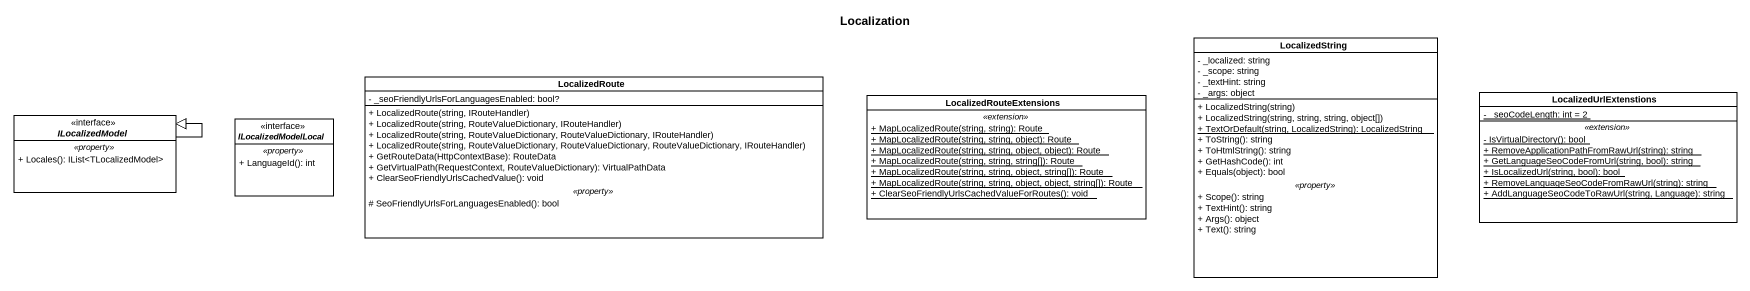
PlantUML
@startuml
title Localization
hide circle
hide empty members
skinparam classAttributeIconSize 0
class LocalizedString {
  - _localized: string
  - _scope: string
  - _textHint: string
  - _args: object
  --
  + LocalizedString(string)
  + LocalizedString(string, string, string, object[])
  {static} + TextOrDefault(string, LocalizedString): LocalizedString
  + ToString(): string
  + ToHtmlString(): string
  + GetHashCode(): int
  + Equals(object): bool
  .. <<property>> ..
  + Scope(): string
  + TextHint(): string
  + Args(): object
  + Text(): string
}
class LocalizedRoute {
  - _seoFriendlyUrlsForLanguagesEnabled: bool?
  --
  + LocalizedRoute(string, IRouteHandler)
  + LocalizedRoute(string, RouteValueDictionary, IRouteHandler)
  + LocalizedRoute(string, RouteValueDictionary, RouteValueDictionary, IRouteHandler)
  + LocalizedRoute(string, RouteValueDictionary, RouteValueDictionary, RouteValueDictionary, IRouteHandler)
  + GetRouteData(HttpContextBase): RouteData
  + GetVirtualPath(RequestContext, RouteValueDictionary): VirtualPathData
  + ClearSeoFriendlyUrlsCachedValue(): void
  .. <<property>> ..
  # SeoFriendlyUrlsForLanguagesEnabled(): bool
}
interface ILocalizedModel {
  .. <<property>> ..
  + Locales(): IList<TLocalizedModel>
}
class LocalizedRouteExtensions {
  .. <<extension>> ..
  {static} + MapLocalizedRoute(string, string): Route
  {static} + MapLocalizedRoute(string, string, object): Route
  {static} + MapLocalizedRoute(string, string, object, object): Route
  {static} + MapLocalizedRoute(string, string, string[]): Route
  {static} + MapLocalizedRoute(string, string, object, string[]): Route
  {static} + MapLocalizedRoute(string, string, object, object, string[]): Route
  {static} + ClearSeoFriendlyUrlsCachedValueForRoutes(): void
}
class LocalizedUrlExtenstions {
  {static} - _seoCodeLength: int = 2
  .. <<extension>> ..
  {static} - IsVirtualDirectory(): bool
  {static} + RemoveApplicationPathFromRawUrl(string): string
  {static} + GetLanguageSeoCodeFromUrl(string, bool): string
  {static} + IsLocalizedUrl(string, bool): bool
  {static} + RemoveLanguageSeoCodeFromRawUrl(string): string
  {static} + AddLanguageSeoCodeToRawUrl(string, Language): string
}
interface ILocalizedModelLocal {
  .. <<property>> ..
  + LanguageId(): int
}
ILocalizedModel --|> ILocalizedModel
@enduml
